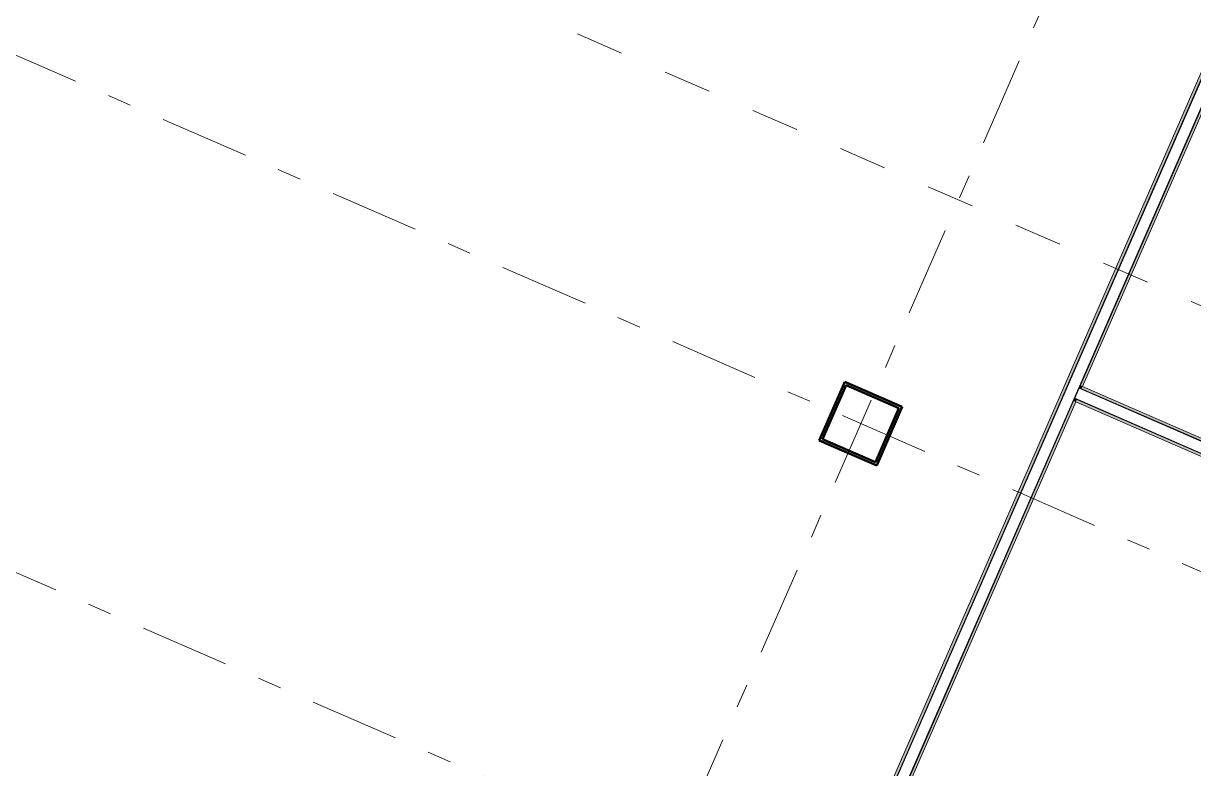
# Model space of a CAD drawing. Header units: millimetres. Extents: x -50172 to 90294, y -80883 to 25069.
# Drawn here: x 1637 to 8543, y -38526 to -34125 of the extents above; entities that cross this region are included whole.
import ezdxf
from ezdxf.enums import TextEntityAlignment as Align

# ---------------------------------------------------------------- set-up
doc = ezdxf.new("R2010")
doc.units = ezdxf.units.MM
doc.header["$MEASUREMENT"] = 0
doc.linetypes.add('Dashed', pattern=[564.444447, 282.222223, -282.222223])
doc.linetypes.add('Double Dashed', pattern=[1093.611073, 529.166651, -211.666656, 141.111112, -211.666656])
for name, color, linetype in [('A-95-MC_Marker_Section_P2.Marker', 7, 'Continuous'), ('New_A-15-MG_Structural_Grid_Phase_2', 7, 'Continuous'), ('New_A-25-M_Wall_Int', 7, 'Continuous')]:
    doc.layers.add(name, color=color, linetype=linetype)
doc.layers.add('A-95-MC_Marker_Section_P2.Marker_Pen_No__1', color=7, linetype='Continuous', lineweight=13)
doc.layers.add('New_A-25-M_Wall_Int_Pen_No__1', color=7, linetype='Continuous', lineweight=13)
for name, color, linetype, lineweight, true_color in [('New_A-15-MG_Structural_Grid_Phase_2_Pen_No__222', 7, 'Continuous', 13, 0x65af33), ('New_A-25-M_Wall_Int_Pen_No__107', 7, 'Continuous', 15, 0xa6a6a6), ('New_A-25-M_Wall_Int_Pen_No__27', 7, 'Continuous', 50, 0x2a2a2a)]:
    doc.layers.add(name, color=color, linetype=linetype, lineweight=lineweight, true_color=true_color)
doc.styles.add('GENERATED_STYLE_4', font='')
doc.styles.get('GENERATED_STYLE_4').set_extended_font_data('Swis721 BT')

# ---------------------------------------------------------------- blocks, each defined once
blk = doc.blocks.new('Wall_145_1', base_point=(6004.3, -40589.7))
at = {"layer": 'New_A-25-M_Wall_Int_Pen_No__107', "linetype": 'Continuous'}
for points in [[(5975.9, -40442.1), (9560, -32222.7), (9546.2, -32216.7), (5962.2, -40436.1)], [(7888.2, -36269.3), (9637.9, -32256.7), (9624.1, -32250.7), (7874.5, -36263.3)], [(7874.5, -36263.3), (7868.5, -36277), (7882.2, -36283), (7888.2, -36269.3)], [(7834.5, -36354.9), (6040.1, -40470.1), (6053.8, -40476.1), (7848.2, -36360.9)], [(7840.5, -36341.2), (7834.5, -36354.9), (7848.2, -36360.9), (7854.2, -36347.2)]]:
    blk.add_hatch(color=256, dxfattribs=at).paths.add_polyline_path(points)
at = {"layer": 'New_A-25-M_Wall_Int_Pen_No__107', "linetype": 'Continuous', "lineweight": 0, "true_color": 0x535353}
for points in [[(5978.7, -40443.3), (9562.7, -32223.9), (9560, -32222.7), (5975.9, -40442.1)], [(7841.7, -36338.4), (9624.1, -32250.7), (9621.4, -32249.5), (7838.9, -36337.2)], [(7868.5, -36277), (7867.3, -36279.8), (7881, -36285.8), (7882.2, -36283)], [(7837.7, -36340), (6037.3, -40468.9), (6040.1, -40470.1), (7840.5, -36341.2)], [(7838.9, -36337.2), (7837.7, -36340), (7840.5, -36341.2), (7841.7, -36338.4)], [(7841.7, -36338.4), (7840.5, -36341.2), (7854.2, -36347.2), (7855.4, -36344.4)]]:
    blk.add_hatch(color=251, dxfattribs=at).paths.add_polyline_path(points)
at = {"layer": 'New_A-25-M_Wall_Int_Pen_No__1', "linetype": 'Continuous'}
for p, q in [((5975.9, -40442.1), (9560, -32222.7)), ((5978.7, -40443.3), (9562.7, -32223.9)), ((6037.3, -40468.9), (9621.4, -32249.5)), ((7841.7, -36338.4), (9624.1, -32250.7)), ((7881, -36285.8), (7867.3, -36279.8)), ((7882.2, -36283), (7868.5, -36277)), ((6040.1, -40470.1), (7840.5, -36341.2)), ((7840.5, -36341.2), (7854.2, -36347.2)), ((7855.4, -36344.4), (7841.7, -36338.4))]:
    blk.add_line(p, q, dxfattribs=at)
at = {"layer": 'New_A-25-M_Wall_Int_Pen_No__1', "linetype": 'Continuous', "flags": 128}
for points in [[(9546.2, -32216.7), (5962.2, -40436.1)], [(7888.2, -36269.3), (9637.9, -32256.7)], [(6053.8, -40476.1), (7848.2, -36360.9)]]:
    blk.add_lwpolyline(points, dxfattribs=at)
blk = doc.blocks.new('Wall_146_1', base_point=(7888.2, -36269.3))
at = {"layer": 'New_A-25-M_Wall_Int_Pen_No__107', "linetype": 'Continuous', "lineweight": 0, "true_color": 0x535353}
for points in [[(7881, -36285.8), (12312.3, -38218), (12313.5, -38215.3), (7882.2, -36283)], [(7854.2, -36347.2), (12285.5, -38279.5), (12286.7, -38276.7), (7855.4, -36344.4)]]:
    blk.add_hatch(color=251, dxfattribs=at).paths.add_polyline_path(points)
at = {"layer": 'New_A-25-M_Wall_Int_Pen_No__107', "linetype": 'Continuous'}
for points in [[(7882.2, -36283), (12313.5, -38215.3), (12319.5, -38201.5), (7888.2, -36269.3)], [(7848.2, -36360.9), (12279.6, -38293.2), (12285.5, -38279.5), (7854.2, -36347.2)]]:
    blk.add_hatch(color=256, dxfattribs=at).paths.add_polyline_path(points)
at = {"layer": 'New_A-25-M_Wall_Int_Pen_No__1', "linetype": 'Continuous'}
for p, q in [((7881, -36285.8), (12312.3, -38218)), ((7882.2, -36283), (12313.5, -38215.3)), ((7854.2, -36347.2), (12285.5, -38279.5)), ((7855.4, -36344.4), (12286.7, -38276.7))]:
    blk.add_line(p, q, dxfattribs=at)
at = {"layer": 'New_A-25-M_Wall_Int_Pen_No__1', "linetype": 'Continuous', "flags": 128}
for points in [[(12319.5, -38201.5), (7888.2, -36269.3)], [(7848.2, -36360.9), (12279.6, -38293.2)], [(12286.7, -38276.7), (12312.3, -38218)], [(12312.3, -38218), (12313.5, -38215.3)], [(12313.5, -38215.3), (12319.5, -38201.5)], [(12279.6, -38293.2), (12285.5, -38279.5)], [(12285.5, -38279.5), (12286.7, -38276.7)]]:
    blk.add_lwpolyline(points, dxfattribs=at)
blk = doc.blocks.new('Wall_332_1', base_point=(6353.7, -36580.4))
at = {"layer": 'New_A-25-M_Wall_Int_Pen_No__107', "linetype": 'Continuous'}
blk.add_hatch(color=256, dxfattribs=at).paths.add_polyline_path([(6333.9, -36588.2), (6672.9, -36736), (6665.1, -36716.2), (6353.7, -36580.4)])
at = {"layer": 'New_A-25-M_Wall_Int_Pen_No__27', "linetype": 'Continuous', "flags": 128}
for points in [[(6333.9, -36588.2), (6672.9, -36736)], [(6665.1, -36716.2), (6353.7, -36580.4)]]:
    blk.add_lwpolyline(points, dxfattribs=at)
blk = doc.blocks.new('Wall_333_1', base_point=(6665.1, -36716.2))
at = {"layer": 'New_A-25-M_Wall_Int_Pen_No__107', "linetype": 'Continuous'}
blk.add_hatch(color=256, dxfattribs=at).paths.add_polyline_path([(6672.9, -36736), (6824.1, -36389.1), (6804.4, -36396.9), (6665.1, -36716.2)])
at = {"layer": 'New_A-25-M_Wall_Int_Pen_No__27', "linetype": 'Continuous', "flags": 128}
for points in [[(6804.4, -36396.9), (6665.1, -36716.2)], [(6672.9, -36736), (6824.1, -36389.1)]]:
    blk.add_lwpolyline(points, dxfattribs=at)
blk = doc.blocks.new('Wall_334_1', base_point=(6804.4, -36396.9))
at = {"layer": 'New_A-25-M_Wall_Int_Pen_No__107', "linetype": 'Continuous'}
blk.add_hatch(color=256, dxfattribs=at).paths.add_polyline_path([(6824.1, -36389.1), (6485.2, -36241.3), (6492.9, -36261), (6804.4, -36396.9)])
at = {"layer": 'New_A-25-M_Wall_Int_Pen_No__27', "linetype": 'Continuous', "flags": 128}
for points in [[(6824.1, -36389.1), (6485.2, -36241.3)], [(6492.9, -36261), (6804.4, -36396.9)]]:
    blk.add_lwpolyline(points, dxfattribs=at)
blk = doc.blocks.new('Wall_335_1', base_point=(6492.9, -36261))
at = {"layer": 'New_A-25-M_Wall_Int_Pen_No__107', "linetype": 'Continuous'}
blk.add_hatch(color=256, dxfattribs=at).paths.add_polyline_path([(6485.2, -36241.3), (6333.9, -36588.2), (6353.7, -36580.4), (6492.9, -36261)])
at = {"layer": 'New_A-25-M_Wall_Int_Pen_No__27', "linetype": 'Continuous', "flags": 128}
for points in [[(6485.2, -36241.3), (6333.9, -36588.2)], [(6353.7, -36580.4), (6492.9, -36261)]]:
    blk.add_lwpolyline(points, dxfattribs=at)
blk = doc.blocks.new('Standard grid marker_32')
at = {"layer": 'New_A-15-MG_Structural_Grid_Phase_2_Pen_No__222', "linetype": 'Double Dashed'}
blk.add_line((705.1, 0), (53258.1, 0), dxfattribs=at)
at = {"layer": 'New_A-15-MG_Structural_Grid_Phase_2_Pen_No__222', "style": 'GENERATED_STYLE_4'}
for tag, p in [('AC_MarkerText_1_0', (-500, 38.7)), ('AC_MarkerText_1_1', (54463.2, 38.7))]:
    blk.add_attdef(tag, text='', height=350, rotation=180, dxfattribs=at).set_placement(p, align=Align.MIDDLE_CENTER)
blk = doc.blocks.new('Standard grid marker_33')
at = {"layer": 'New_A-15-MG_Structural_Grid_Phase_2_Pen_No__222', "linetype": 'Double Dashed'}
blk.add_line((705.1, 0), (54601, 0), dxfattribs=at)
at = {"layer": 'New_A-15-MG_Structural_Grid_Phase_2_Pen_No__222', "style": 'GENERATED_STYLE_4'}
for tag, p in [('AC_MarkerText_1_0', (-500, 43.4)), ('AC_MarkerText_1_1', (55806.1, 43.4))]:
    blk.add_attdef(tag, text='', height=350, rotation=180, dxfattribs=at).set_placement(p, align=Align.MIDDLE_CENTER)
blk = doc.blocks.new('Standard grid marker_35')
at = {"layer": 'New_A-15-MG_Structural_Grid_Phase_2_Pen_No__222', "linetype": 'Double Dashed'}
blk.add_line((2211.6, 0), (53472.7, 0), dxfattribs=at)
at = {"layer": 'New_A-15-MG_Structural_Grid_Phase_2_Pen_No__222', "style": 'GENERATED_STYLE_4'}
for tag, p in [('AC_MarkerText_1_0', (-500, 1206.2)), ('AC_MarkerText_1_1', (56184.2, 1206.2))]:
    blk.add_attdef(tag, text='', height=350, rotation=270, dxfattribs=at).set_placement(p, align=Align.MIDDLE_CENTER)
blk = doc.blocks.new('Cutting Plane_4_1', base_point=(-25330.5, -21002.6))
at = {"layer": 'A-95-MC_Marker_Section_P2.Marker_Pen_No__1', "linetype": 'Dashed'}
blk.add_line((-25101.3, -21102.5), (22391.9, -41811.9), dxfattribs=at)

msp = doc.modelspace()

# ---------------------------------------------------------------- block references
at = {"layer": 'A-95-MC_Marker_Section_P2.Marker'}
msp.add_blockref('Cutting Plane_4_1', (-25330.5, -21002.6), dxfattribs=at)
at = {"layer": 'New_A-15-MG_Structural_Grid_Phase_2', "color": 8, "linetype": 'Continuous', "lineweight": 15, "zscale": 1000}
for name, p, rotation in [('Standard grid marker_35', (-2323.9, -56907.5), 66.44041158399293), ('Standard grid marker_32', (22639.6, -43491.3), 156.4404115839929), ('Standard grid marker_33', (21520.4, -46057.9), 156.4404115839929)]:
    msp.add_blockref(name, p, dxfattribs=dict(at, rotation=rotation))
at = {"layer": 'New_A-25-M_Wall_Int', "color": 250, "lineweight": 50, "true_color": 0x2a2a2a}
for name, p in [('Wall_145_1', (6004.3, -40589.7)), ('Wall_335_1', (6492.9, -36261)), ('Wall_334_1', (6804.4, -36396.9)), ('Wall_146_1', (7888.2, -36269.3)), ('Wall_333_1', (6665.1, -36716.2)), ('Wall_332_1', (6353.7, -36580.4))]:
    msp.add_blockref(name, p, dxfattribs=at)

doc.saveas('drawing.dxf')
